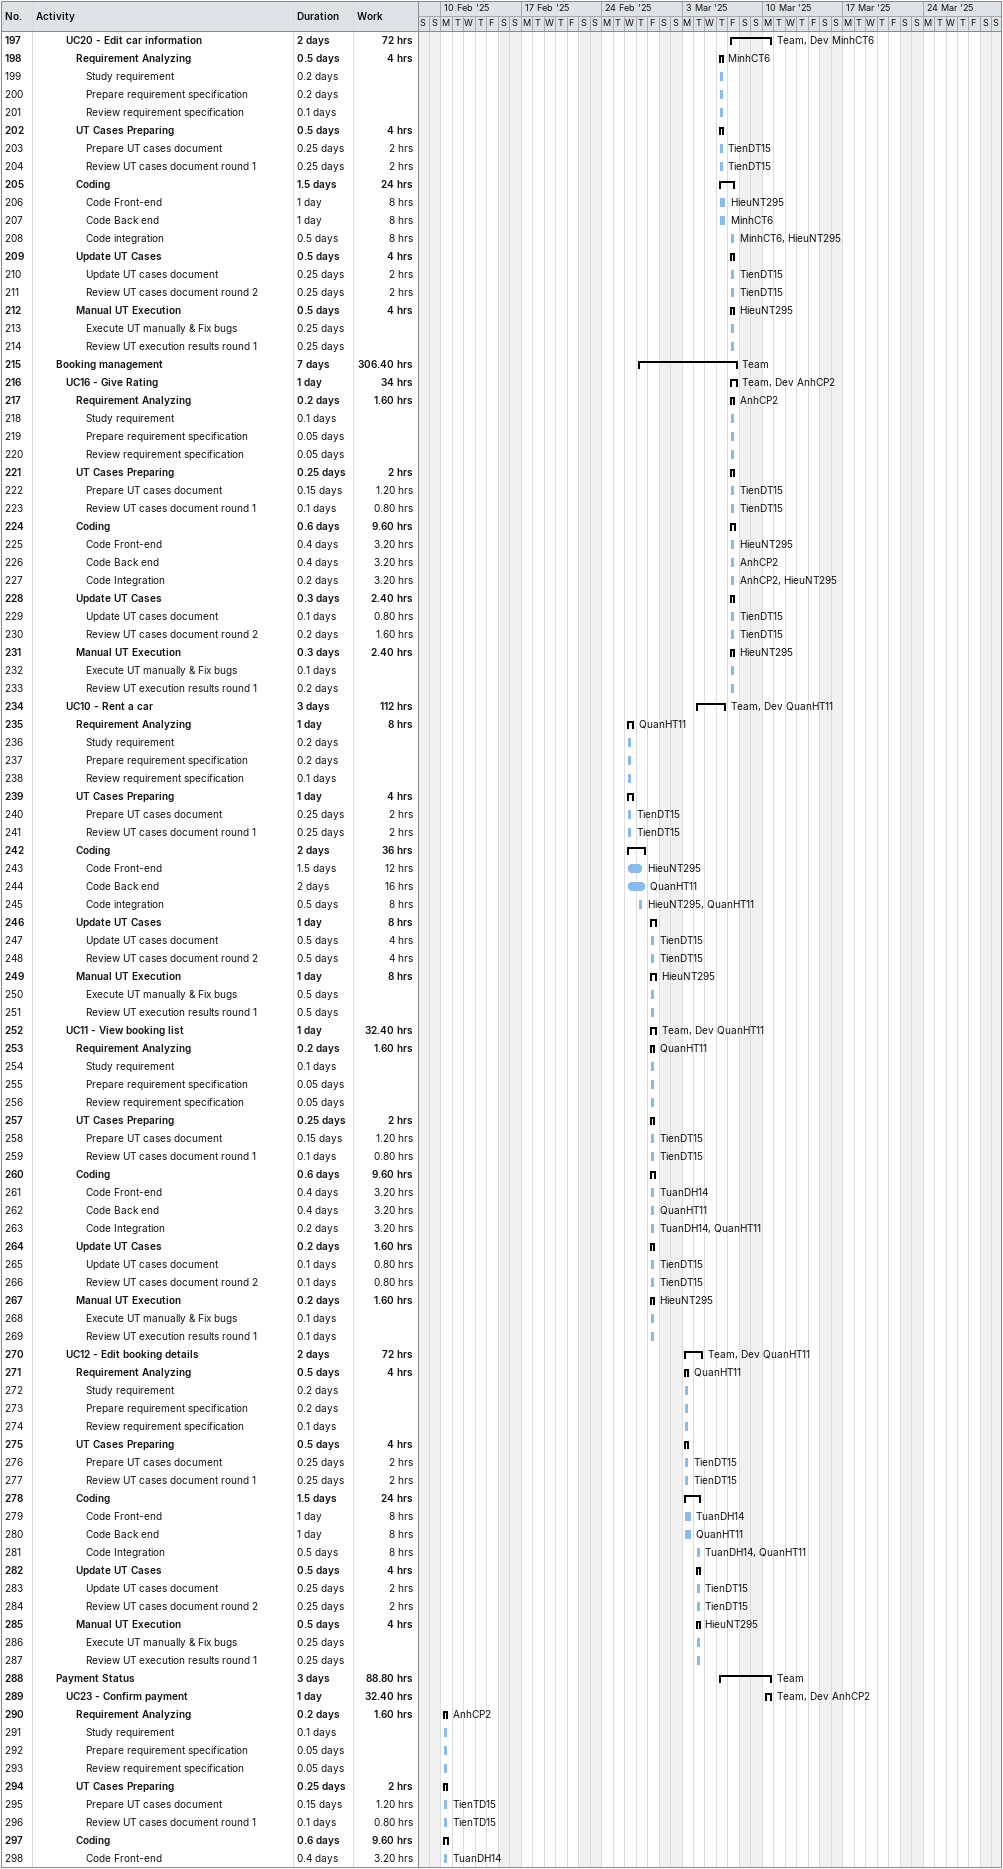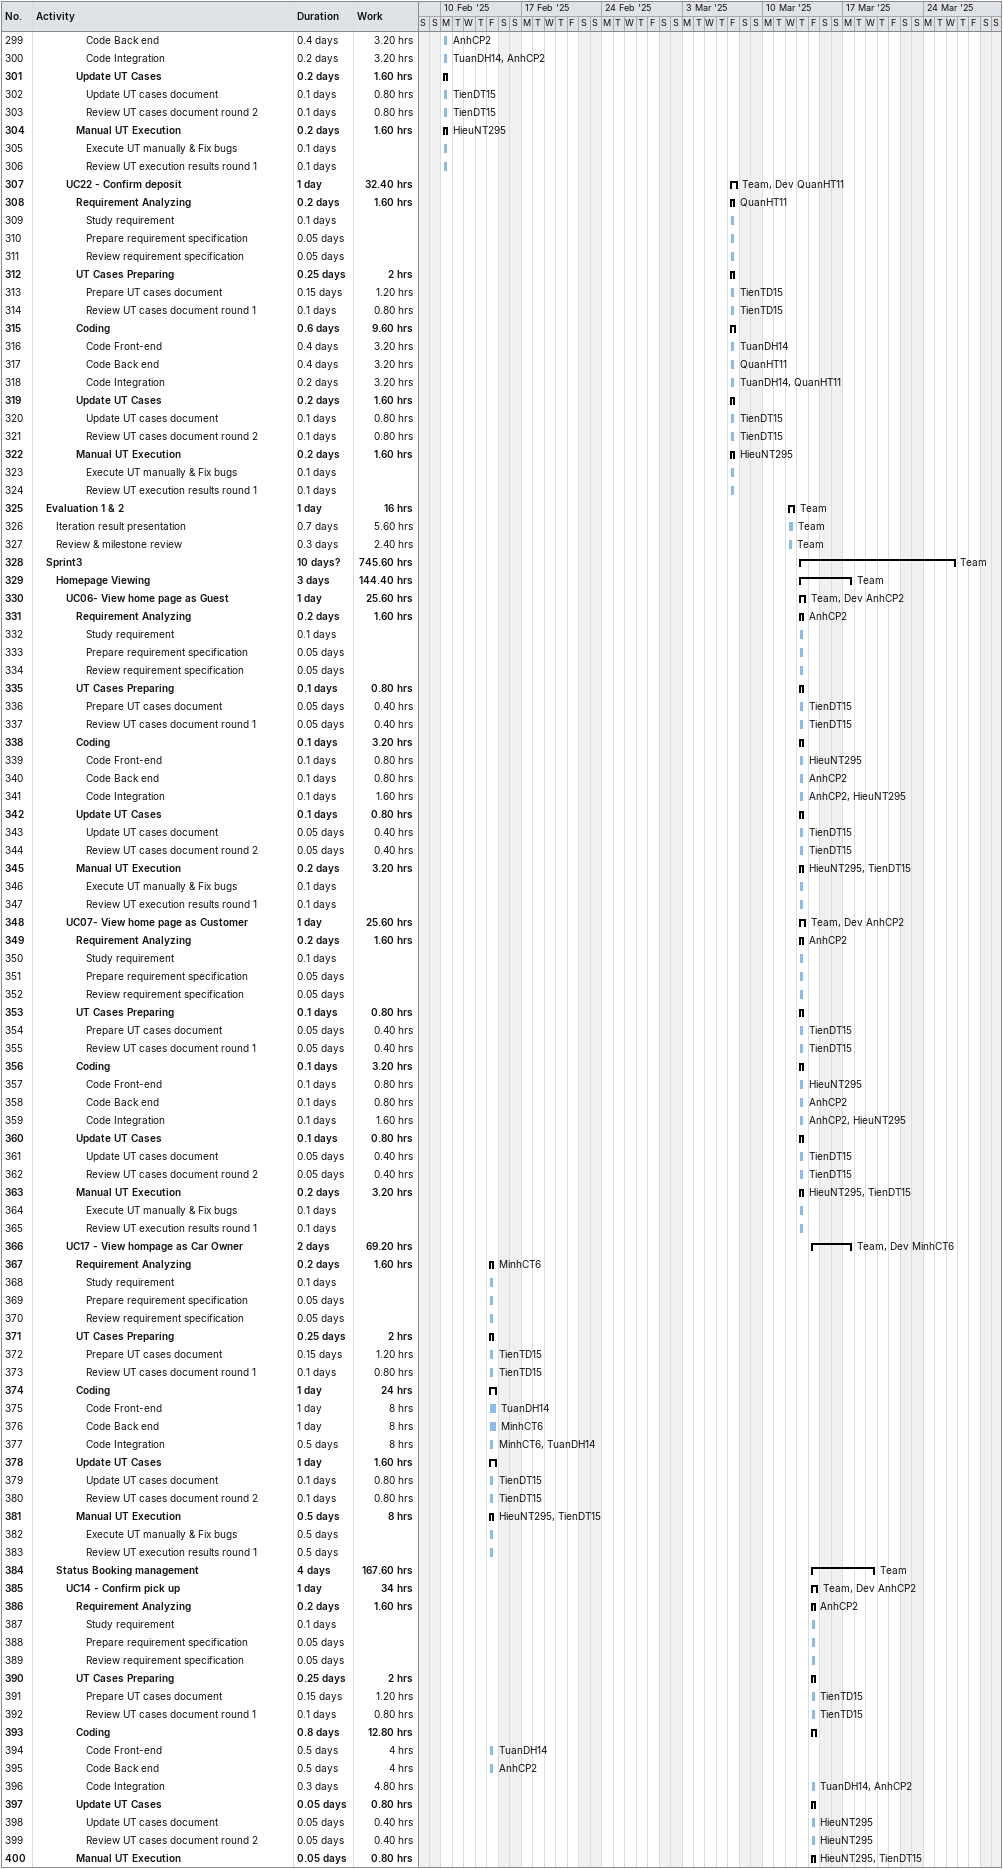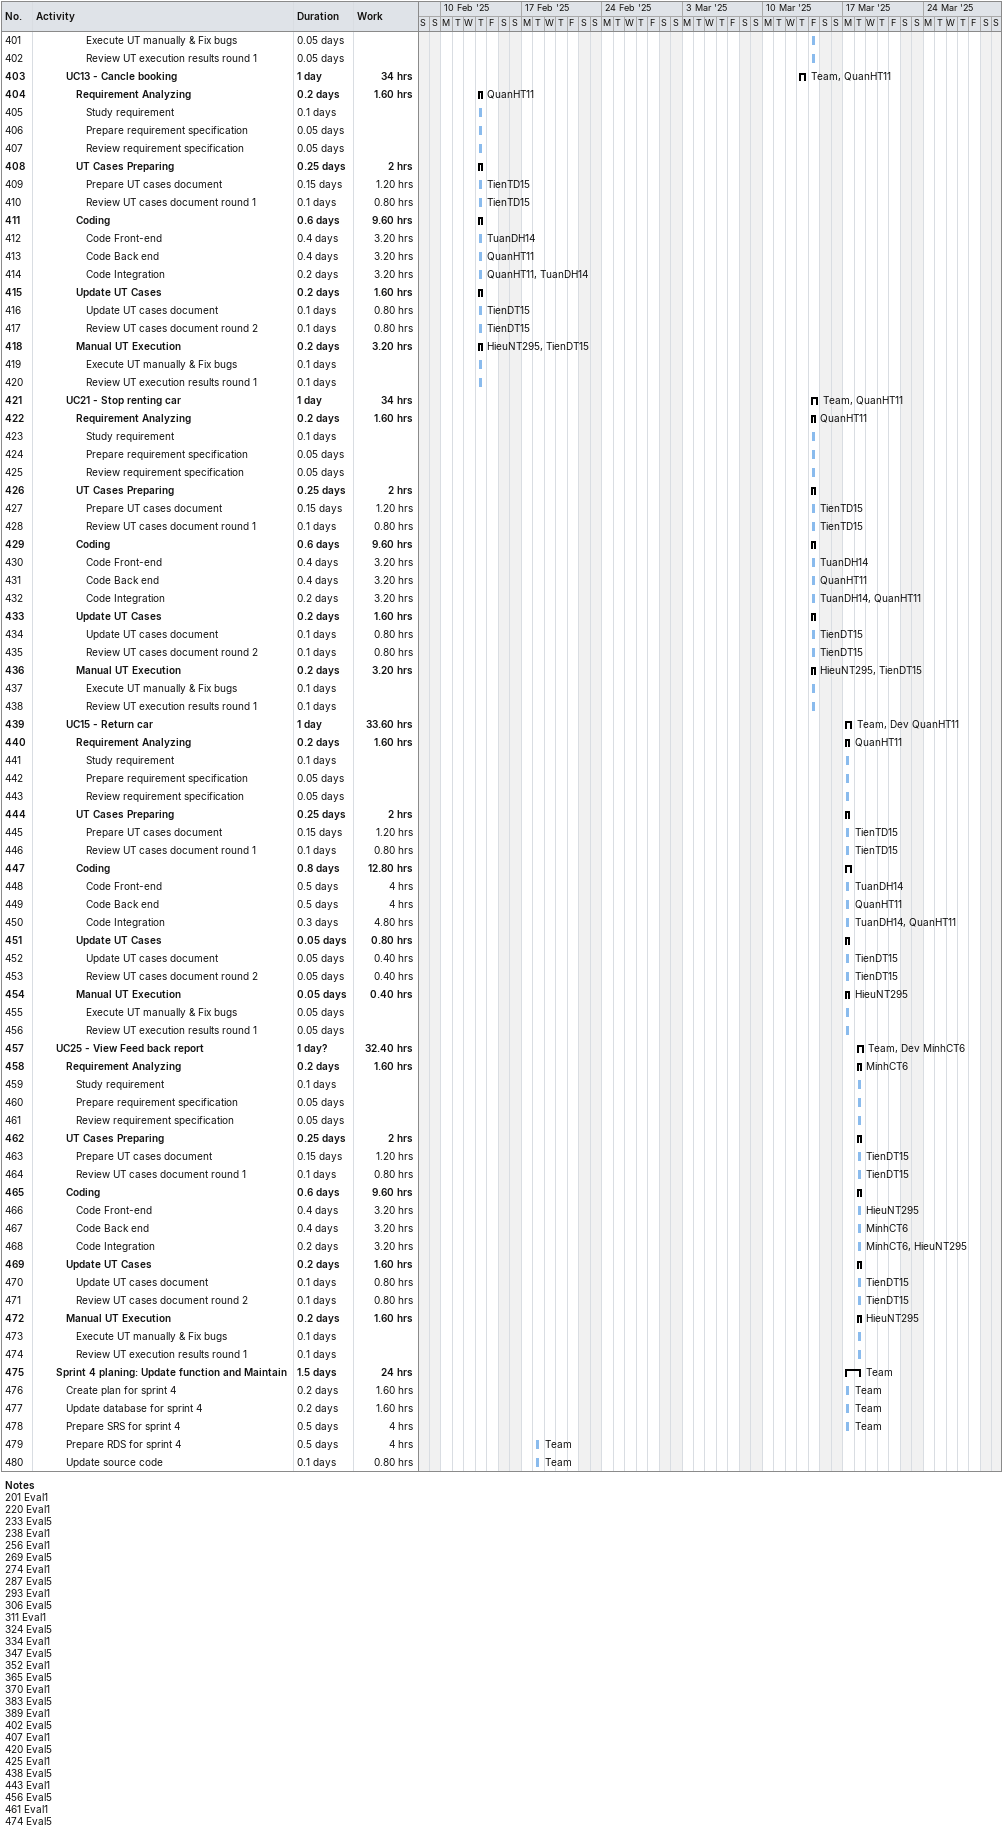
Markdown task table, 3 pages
| ID | Level | Task | Duration | Start | Finish | Resources | Work (h) |
|---|---|---|---|---|---|---|---|
| 197 | 4 | **UC20 - Edit car information** | 2d | 2025-03-07 | 2025-03-10 | Team, Dev MinhCT6 | 72 |
| 198 | 5 | **Requirement Analyzing** | 0.5d | 2025-03-06 | 2025-03-06 | MinhCT6 | 4 |
| 199 | 6 | Study requirement | 0.2d | 2025-03-06 | 2025-03-06 |  |  |
| 200 | 6 | Prepare requirement specification | 0.2d | 2025-03-06 | 2025-03-06 |  |  |
| 201 | 6 | Review requirement specification | 0.1d | 2025-03-06 | 2025-03-06 |  |  |
| 202 | 5 | **UT Cases Preparing** | 0.5d | 2025-03-06 | 2025-03-06 |  | 4 |
| 203 | 6 | Prepare UT cases document | 0.25d | 2025-03-06 | 2025-03-06 | TienDT15 | 2 |
| 204 | 6 | Review UT cases document round 1 | 0.25d | 2025-03-06 | 2025-03-06 | TienDT15 | 2 |
| 205 | 5 | **Coding** | 1.5d | 2025-03-06 | 2025-03-07 |  | 24 |
| 206 | 6 | Code Front-end | 1d | 2025-03-06 | 2025-03-06 | HieuNT295 | 8 |
| 207 | 6 | Code Back end | 1d | 2025-03-06 | 2025-03-06 | MinhCT6 | 8 |
| 208 | 6 | Code integration | 0.5d | 2025-03-07 | 2025-03-07 | MinhCT6, HieuNT295 | 8 |
| 209 | 5 | **Update UT Cases** | 0.5d | 2025-03-07 | 2025-03-07 |  | 4 |
| 210 | 6 | Update UT cases document | 0.25d | 2025-03-07 | 2025-03-07 | TienDT15 | 2 |
| 211 | 6 | Review UT cases document round 2 | 0.25d | 2025-03-07 | 2025-03-07 | TienDT15 | 2 |
| 212 | 5 | **Manual UT Execution** | 0.5d | 2025-03-07 | 2025-03-07 | HieuNT295 | 4 |
| 213 | 6 | Execute UT manually & Fix bugs | 0.25d | 2025-03-07 | 2025-03-07 |  |  |
| 214 | 6 | Review UT execution results round 1 | 0.25d | 2025-03-07 | 2025-03-07 |  |  |
| 215 | 3 | **Booking management** | 7d | 2025-02-27 | 2025-03-07 | Team | 306.40 |
| 216 | 4 | **UC16 - Give Rating** | 1d | 2025-03-07 | 2025-03-07 | Team, Dev AnhCP2 | 34 |
| 217 | 5 | **Requirement Analyzing** | 0.2d | 2025-03-07 | 2025-03-07 | AnhCP2 | 1.60 |
| 218 | 6 | Study requirement | 0.1d | 2025-03-07 | 2025-03-07 |  |  |
| 219 | 6 | Prepare requirement specification | 0.05d | 2025-03-07 | 2025-03-07 |  |  |
| 220 | 6 | Review requirement specification | 0.05d | 2025-03-07 | 2025-03-07 |  |  |
| 221 | 5 | **UT Cases Preparing** | 0.25d | 2025-03-07 | 2025-03-07 |  | 2 |
| 222 | 6 | Prepare UT cases document | 0.15d | 2025-03-07 | 2025-03-07 | TienDT15 | 1.20 |
| 223 | 6 | Review UT cases document round 1 | 0.1d | 2025-03-07 | 2025-03-07 | TienDT15 | 0.80 |
| 224 | 5 | **Coding** | 0.6d | 2025-03-07 | 2025-03-07 |  | 9.60 |
| 225 | 6 | Code Front-end | 0.4d | 2025-03-07 | 2025-03-07 | HieuNT295 | 3.20 |
| 226 | 6 | Code Back end | 0.4d | 2025-03-07 | 2025-03-07 | AnhCP2 | 3.20 |
| 227 | 6 | Code Integration | 0.2d | 2025-03-07 | 2025-03-07 | AnhCP2, HieuNT295 | 3.20 |
| 228 | 5 | **Update UT Cases** | 0.3d | 2025-03-07 | 2025-03-07 |  | 2.40 |
| 229 | 6 | Update UT cases document | 0.1d | 2025-03-07 | 2025-03-07 | TienDT15 | 0.80 |
| 230 | 6 | Review UT cases document round 2 | 0.2d | 2025-03-07 | 2025-03-07 | TienDT15 | 1.60 |
| 231 | 5 | **Manual UT Execution** | 0.3d | 2025-03-07 | 2025-03-07 | HieuNT295 | 2.40 |
| 232 | 6 | Execute UT manually & Fix bugs | 0.1d | 2025-03-07 | 2025-03-07 |  |  |
| 233 | 6 | Review UT execution results round 1 | 0.2d | 2025-03-07 | 2025-03-07 |  |  |
| 234 | 4 | **UC10 - Rent a car** | 3d | 2025-03-04 | 2025-03-06 | Team, Dev QuanHT11 | 112 |
| 235 | 5 | **Requirement Analyzing** | 1d | 2025-02-26 | 2025-02-26 | QuanHT11 | 8 |
| 236 | 6 | Study requirement | 0.2d | 2025-02-26 | 2025-02-26 |  |  |
| 237 | 6 | Prepare requirement specification | 0.2d | 2025-02-26 | 2025-02-26 |  |  |
| 238 | 6 | Review requirement specification | 0.1d | 2025-02-26 | 2025-02-26 |  |  |
| 239 | 5 | **UT Cases Preparing** | 1d | 2025-02-26 | 2025-02-26 |  | 4 |
| 240 | 6 | Prepare UT cases document | 0.25d | 2025-02-26 | 2025-02-26 | TienDT15 | 2 |
| 241 | 6 | Review UT cases document round 1 | 0.25d | 2025-02-26 | 2025-02-26 | TienDT15 | 2 |
| 242 | 5 | **Coding** | 2d | 2025-02-26 | 2025-02-27 |  | 36 |
| 243 | 6 | Code Front-end | 1.5d | 2025-02-26 | 2025-02-27 | HieuNT295 | 12 |
| 244 | 6 | Code Back end | 2d | 2025-02-26 | 2025-02-27 | QuanHT11 | 16 |
| 245 | 6 | Code integration | 0.5d | 2025-02-27 | 2025-02-27 | HieuNT295, QuanHT11 | 8 |
| 246 | 5 | **Update UT Cases** | 1d | 2025-02-28 | 2025-02-28 |  | 8 |
| 247 | 6 | Update UT cases document | 0.5d | 2025-02-28 | 2025-02-28 | TienDT15 | 4 |
| 248 | 6 | Review UT cases document round 2 | 0.5d | 2025-02-28 | 2025-02-28 | TienDT15 | 4 |
| 249 | 5 | **Manual UT Execution** | 1d | 2025-02-28 | 2025-02-28 | HieuNT295 | 8 |
| 250 | 6 | Execute UT manually & Fix bugs | 0.5d | 2025-02-28 | 2025-02-28 |  |  |
| 251 | 6 | Review UT execution results round 1 | 0.5d | 2025-02-28 | 2025-02-28 |  |  |
| 252 | 4 | **UC11 - View booking list** | 1d | 2025-02-28 | 2025-02-28 | Team, Dev QuanHT11 | 32.40 |
| 253 | 5 | **Requirement Analyzing** | 0.2d | 2025-02-28 | 2025-02-28 | QuanHT11 | 1.60 |
| 254 | 6 | Study requirement | 0.1d | 2025-02-28 | 2025-02-28 |  |  |
| 255 | 6 | Prepare requirement specification | 0.05d | 2025-02-28 | 2025-02-28 |  |  |
| 256 | 6 | Review requirement specification | 0.05d | 2025-02-28 | 2025-02-28 |  |  |
| 257 | 5 | **UT Cases Preparing** | 0.25d | 2025-02-28 | 2025-02-28 |  | 2 |
| 258 | 6 | Prepare UT cases document | 0.15d | 2025-02-28 | 2025-02-28 | TienDT15 | 1.20 |
| 259 | 6 | Review UT cases document round 1 | 0.1d | 2025-02-28 | 2025-02-28 | TienDT15 | 0.80 |
| 260 | 5 | **Coding** | 0.6d | 2025-02-28 | 2025-02-28 |  | 9.60 |
| 261 | 6 | Code Front-end | 0.4d | 2025-02-28 | 2025-02-28 | TuanDH14 | 3.20 |
| 262 | 6 | Code Back end | 0.4d | 2025-02-28 | 2025-02-28 | QuanHT11 | 3.20 |
| 263 | 6 | Code Integration | 0.2d | 2025-02-28 | 2025-02-28 | TuanDH14, QuanHT11 | 3.20 |
| 264 | 5 | **Update UT Cases** | 0.2d | 2025-02-28 | 2025-02-28 |  | 1.60 |
| 265 | 6 | Update UT cases document | 0.1d | 2025-02-28 | 2025-02-28 | TienDT15 | 0.80 |
| 266 | 6 | Review UT cases document round 2 | 0.1d | 2025-02-28 | 2025-02-28 | TienDT15 | 0.80 |
| 267 | 5 | **Manual UT Execution** | 0.2d | 2025-02-28 | 2025-02-28 | HieuNT295 | 1.60 |
| 268 | 6 | Execute UT manually & Fix bugs | 0.1d | 2025-02-28 | 2025-02-28 |  |  |
| 269 | 6 | Review UT execution results round 1 | 0.1d | 2025-02-28 | 2025-02-28 |  |  |
| 270 | 4 | **UC12 - Edit booking details** | 2d | 2025-03-03 | 2025-03-04 | Team, Dev QuanHT11 | 72 |
| 271 | 5 | **Requirement Analyzing** | 0.5d | 2025-03-03 | 2025-03-03 | QuanHT11 | 4 |
| 272 | 6 | Study requirement | 0.2d | 2025-03-03 | 2025-03-03 |  |  |
| 273 | 6 | Prepare requirement specification | 0.2d | 2025-03-03 | 2025-03-03 |  |  |
| 274 | 6 | Review requirement specification | 0.1d | 2025-03-03 | 2025-03-03 |  |  |
| 275 | 5 | **UT Cases Preparing** | 0.5d | 2025-03-03 | 2025-03-03 |  | 4 |
| 276 | 6 | Prepare UT cases document | 0.25d | 2025-03-03 | 2025-03-03 | TienDT15 | 2 |
| 277 | 6 | Review UT cases document round 1 | 0.25d | 2025-03-03 | 2025-03-03 | TienDT15 | 2 |
| 278 | 5 | **Coding** | 1.5d | 2025-03-03 | 2025-03-04 |  | 24 |
| 279 | 6 | Code Front-end | 1d | 2025-03-03 | 2025-03-03 | TuanDH14 | 8 |
| 280 | 6 | Code Back end | 1d | 2025-03-03 | 2025-03-03 | QuanHT11 | 8 |
| 281 | 6 | Code Integration | 0.5d | 2025-03-04 | 2025-03-04 | TuanDH14, QuanHT11 | 8 |
| 282 | 5 | **Update UT Cases** | 0.5d | 2025-03-04 | 2025-03-04 |  | 4 |
| 283 | 6 | Update UT cases document | 0.25d | 2025-03-04 | 2025-03-04 | TienDT15 | 2 |
| 284 | 6 | Review UT cases document round 2 | 0.25d | 2025-03-04 | 2025-03-04 | TienDT15 | 2 |
| 285 | 5 | **Manual UT Execution** | 0.5d | 2025-03-04 | 2025-03-04 | HieuNT295 | 4 |
| 286 | 6 | Execute UT manually & Fix bugs | 0.25d | 2025-03-04 | 2025-03-04 |  |  |
| 287 | 6 | Review UT execution results round 1 | 0.25d | 2025-03-04 | 2025-03-04 |  |  |
| 288 | 3 | **Payment Status** | 3d | 2025-03-06 | 2025-03-10 | Team | 88.80 |
| 289 | 4 | **UC23 - Confirm payment** | 1d | 2025-03-10 | 2025-03-10 | Team, Dev AnhCP2 | 32.40 |
| 290 | 5 | **Requirement Analyzing** | 0.2d | 2025-02-10 | 2025-02-10 | AnhCP2 | 1.60 |
| 291 | 6 | Study requirement | 0.1d | 2025-02-10 | 2025-02-10 |  |  |
| 292 | 6 | Prepare requirement specification | 0.05d | 2025-02-10 | 2025-02-10 |  |  |
| 293 | 6 | Review requirement specification | 0.05d | 2025-02-10 | 2025-02-10 |  |  |
| 294 | 5 | **UT Cases Preparing** | 0.25d | 2025-02-10 | 2025-02-10 |  | 2 |
| 295 | 6 | Prepare UT cases document | 0.15d | 2025-02-10 | 2025-02-10 | TienTD15 | 1.20 |
| 296 | 6 | Review UT cases document round 1 | 0.1d | 2025-02-10 | 2025-02-10 | TienTD15 | 0.80 |
| 297 | 5 | **Coding** | 0.6d | 2025-02-10 | 2025-02-10 |  | 9.60 |
| 298 | 6 | Code Front-end | 0.4d | 2025-02-10 | 2025-02-10 | TuanDH14 | 3.20 |
| 299 | 6 | Code Back end | 0.4d | 2025-02-10 | 2025-02-10 | AnhCP2 | 3.20 |
| 300 | 6 | Code Integration | 0.2d | 2025-02-10 | 2025-02-10 | TuanDH14, AnhCP2 | 3.20 |
| 301 | 5 | **Update UT Cases** | 0.2d | 2025-02-10 | 2025-02-10 |  | 1.60 |
| 302 | 6 | Update UT cases document | 0.1d | 2025-02-10 | 2025-02-10 | TienDT15 | 0.80 |
| 303 | 6 | Review UT cases document round 2 | 0.1d | 2025-02-10 | 2025-02-10 | TienDT15 | 0.80 |
| 304 | 5 | **Manual UT Execution** | 0.2d | 2025-02-10 | 2025-02-10 | HieuNT295 | 1.60 |
| 305 | 6 | Execute UT manually & Fix bugs | 0.1d | 2025-02-10 | 2025-02-10 |  |  |
| 306 | 6 | Review UT execution results round 1 | 0.1d | 2025-02-10 | 2025-02-10 |  |  |
| 307 | 4 | **UC22 - Confirm deposit** | 1d | 2025-03-07 | 2025-03-07 | Team, Dev QuanHT11 | 32.40 |
| 308 | 5 | **Requirement Analyzing** | 0.2d | 2025-03-07 | 2025-03-07 | QuanHT11 | 1.60 |
| 309 | 6 | Study requirement | 0.1d | 2025-03-07 | 2025-03-07 |  |  |
| 310 | 6 | Prepare requirement specification | 0.05d | 2025-03-07 | 2025-03-07 |  |  |
| 311 | 6 | Review requirement specification | 0.05d | 2025-03-07 | 2025-03-07 |  |  |
| 312 | 5 | **UT Cases Preparing** | 0.25d | 2025-03-07 | 2025-03-07 |  | 2 |
| 313 | 6 | Prepare UT cases document | 0.15d | 2025-03-07 | 2025-03-07 | TienTD15 | 1.20 |
| 314 | 6 | Review UT cases document round 1 | 0.1d | 2025-03-07 | 2025-03-07 | TienTD15 | 0.80 |
| 315 | 5 | **Coding** | 0.6d | 2025-03-07 | 2025-03-07 |  | 9.60 |
| 316 | 6 | Code Front-end | 0.4d | 2025-03-07 | 2025-03-07 | TuanDH14 | 3.20 |
| 317 | 6 | Code Back end | 0.4d | 2025-03-07 | 2025-03-07 | QuanHT11 | 3.20 |
| 318 | 6 | Code Integration | 0.2d | 2025-03-07 | 2025-03-07 | TuanDH14, QuanHT11 | 3.20 |
| 319 | 5 | **Update UT Cases** | 0.2d | 2025-03-07 | 2025-03-07 |  | 1.60 |
| 320 | 6 | Update UT cases document | 0.1d | 2025-03-07 | 2025-03-07 | TienDT15 | 0.80 |
| 321 | 6 | Review UT cases document round 2 | 0.1d | 2025-03-07 | 2025-03-07 | TienDT15 | 0.80 |
| 322 | 5 | **Manual UT Execution** | 0.2d | 2025-03-07 | 2025-03-07 | HieuNT295 | 1.60 |
| 323 | 6 | Execute UT manually & Fix bugs | 0.1d | 2025-03-07 | 2025-03-07 |  |  |
| 324 | 6 | Review UT execution results round 1 | 0.1d | 2025-03-07 | 2025-03-07 |  |  |
| 325 | 2 | **Evaluation 1 & 2** | 1d | 2025-03-12 | 2025-03-12 | Team | 16 |
| 326 | 3 | Iteration result presentation | 0.7d | 2025-03-12 | 2025-03-12 | Team | 5.60 |
| 327 | 3 | Review & milestone review | 0.3d | 2025-03-12 | 2025-03-12 | Team | 2.40 |
| 328 | 2 | **Sprint3** | 10d? | 2025-03-13 | 2025-03-26 | Team | 745.60 |
| 329 | 3 | **Homepage Viewing** | 3d | 2025-03-13 | 2025-03-17 | Team | 144.40 |
| 330 | 4 | **UC06- View home page as Guest** | 1d | 2025-03-13 | 2025-03-13 | Team, Dev AnhCP2 | 25.60 |
| 331 | 5 | **Requirement Analyzing** | 0.2d | 2025-03-13 | 2025-03-13 | AnhCP2 | 1.60 |
| 332 | 6 | Study requirement | 0.1d | 2025-03-13 | 2025-03-13 |  |  |
| 333 | 6 | Prepare requirement specification | 0.05d | 2025-03-13 | 2025-03-13 |  |  |
| 334 | 6 | Review requirement specification | 0.05d | 2025-03-13 | 2025-03-13 |  |  |
| 335 | 5 | **UT Cases Preparing** | 0.1d | 2025-03-13 | 2025-03-13 |  | 0.80 |
| 336 | 6 | Prepare UT cases document | 0.05d | 2025-03-13 | 2025-03-13 | TienDT15 | 0.40 |
| 337 | 6 | Review UT cases document round 1 | 0.05d | 2025-03-13 | 2025-03-13 | TienDT15 | 0.40 |
| 338 | 5 | **Coding** | 0.1d | 2025-03-13 | 2025-03-13 |  | 3.20 |
| 339 | 6 | Code Front-end | 0.1d | 2025-03-13 | 2025-03-13 | HieuNT295 | 0.80 |
| 340 | 6 | Code Back end | 0.1d | 2025-03-13 | 2025-03-13 | AnhCP2 | 0.80 |
| 341 | 6 | Code Integration | 0.1d | 2025-03-13 | 2025-03-13 | AnhCP2, HieuNT295 | 1.60 |
| 342 | 5 | **Update UT Cases** | 0.1d | 2025-03-13 | 2025-03-13 |  | 0.80 |
| 343 | 6 | Update UT cases document | 0.05d | 2025-03-13 | 2025-03-13 | TienDT15 | 0.40 |
| 344 | 6 | Review UT cases document round 2 | 0.05d | 2025-03-13 | 2025-03-13 | TienDT15 | 0.40 |
| 345 | 5 | **Manual UT Execution** | 0.2d | 2025-03-13 | 2025-03-13 | HieuNT295, TienDT15 | 3.20 |
| 346 | 6 | Execute UT manually & Fix bugs | 0.1d | 2025-03-13 | 2025-03-13 |  |  |
| 347 | 6 | Review UT execution results round 1 | 0.1d | 2025-03-13 | 2025-03-13 |  |  |
| 348 | 4 | **UC07- View home page as Customer** | 1d | 2025-03-13 | 2025-03-13 | Team, Dev AnhCP2 | 25.60 |
| 349 | 5 | **Requirement Analyzing** | 0.2d | 2025-03-13 | 2025-03-13 | AnhCP2 | 1.60 |
| 350 | 6 | Study requirement | 0.1d | 2025-03-13 | 2025-03-13 |  |  |
| 351 | 6 | Prepare requirement specification | 0.05d | 2025-03-13 | 2025-03-13 |  |  |
| 352 | 6 | Review requirement specification | 0.05d | 2025-03-13 | 2025-03-13 |  |  |
| 353 | 5 | **UT Cases Preparing** | 0.1d | 2025-03-13 | 2025-03-13 |  | 0.80 |
| 354 | 6 | Prepare UT cases document | 0.05d | 2025-03-13 | 2025-03-13 | TienDT15 | 0.40 |
| 355 | 6 | Review UT cases document round 1 | 0.05d | 2025-03-13 | 2025-03-13 | TienDT15 | 0.40 |
| 356 | 5 | **Coding** | 0.1d | 2025-03-13 | 2025-03-13 |  | 3.20 |
| 357 | 6 | Code Front-end | 0.1d | 2025-03-13 | 2025-03-13 | HieuNT295 | 0.80 |
| 358 | 6 | Code Back end | 0.1d | 2025-03-13 | 2025-03-13 | AnhCP2 | 0.80 |
| 359 | 6 | Code Integration | 0.1d | 2025-03-13 | 2025-03-13 | AnhCP2, HieuNT295 | 1.60 |
| 360 | 5 | **Update UT Cases** | 0.1d | 2025-03-13 | 2025-03-13 |  | 0.80 |
| 361 | 6 | Update UT cases document | 0.05d | 2025-03-13 | 2025-03-13 | TienDT15 | 0.40 |
| 362 | 6 | Review UT cases document round 2 | 0.05d | 2025-03-13 | 2025-03-13 | TienDT15 | 0.40 |
| 363 | 5 | **Manual UT Execution** | 0.2d | 2025-03-13 | 2025-03-13 | HieuNT295, TienDT15 | 3.20 |
| 364 | 6 | Execute UT manually & Fix bugs | 0.1d | 2025-03-13 | 2025-03-13 |  |  |
| 365 | 6 | Review UT execution results round 1 | 0.1d | 2025-03-13 | 2025-03-13 |  |  |
| 366 | 4 | **UC17 - View hompage as Car Owner** | 2d | 2025-03-14 | 2025-03-17 | Team, Dev MinhCT6 | 69.20 |
| 367 | 5 | **Requirement Analyzing** | 0.2d | 2025-02-14 | 2025-02-14 | MinhCT6 | 1.60 |
| 368 | 6 | Study requirement | 0.1d | 2025-02-14 | 2025-02-14 |  |  |
| 369 | 6 | Prepare requirement specification | 0.05d | 2025-02-14 | 2025-02-14 |  |  |
| 370 | 6 | Review requirement specification | 0.05d | 2025-02-14 | 2025-02-14 |  |  |
| 371 | 5 | **UT Cases Preparing** | 0.25d | 2025-02-14 | 2025-02-14 |  | 2 |
| 372 | 6 | Prepare UT cases document | 0.15d | 2025-02-14 | 2025-02-14 | TienTD15 | 1.20 |
| 373 | 6 | Review UT cases document round 1 | 0.1d | 2025-02-14 | 2025-02-14 | TienTD15 | 0.80 |
| 374 | 5 | **Coding** | 1d | 2025-02-14 | 2025-02-14 |  | 24 |
| 375 | 6 | Code Front-end | 1d | 2025-02-14 | 2025-02-14 | TuanDH14 | 8 |
| 376 | 6 | Code Back end | 1d | 2025-02-14 | 2025-02-14 | MinhCT6 | 8 |
| 377 | 6 | Code Integration | 0.5d | 2025-02-14 | 2025-02-14 | MinhCT6, TuanDH14 | 8 |
| 378 | 5 | **Update UT Cases** | 1d | 2025-02-14 | 2025-02-14 |  | 1.60 |
| 379 | 6 | Update UT cases document | 0.1d | 2025-02-14 | 2025-02-14 | TienDT15 | 0.80 |
| 380 | 6 | Review UT cases document round 2 | 0.1d | 2025-02-14 | 2025-02-14 | TienDT15 | 0.80 |
| 381 | 5 | **Manual UT Execution** | 0.5d | 2025-02-14 | 2025-02-14 | HieuNT295, TienDT15 | 8 |
| 382 | 6 | Execute UT manually & Fix bugs | 0.5d | 2025-02-14 | 2025-02-14 |  |  |
| 383 | 6 | Review UT execution results round 1 | 0.5d | 2025-02-14 | 2025-02-14 |  |  |
| 384 | 3 | **Status Booking management** | 4d | 2025-03-14 | 2025-03-19 | Team | 167.60 |
| 385 | 4 | **UC14 - Confirm pick up** | 1d | 2025-03-14 | 2025-03-14 | Team, Dev AnhCP2 | 34 |
| 386 | 5 | **Requirement Analyzing** | 0.2d | 2025-03-14 | 2025-03-14 | AnhCP2 | 1.60 |
| 387 | 6 | Study requirement | 0.1d | 2025-03-14 | 2025-03-14 |  |  |
| 388 | 6 | Prepare requirement specification | 0.05d | 2025-03-14 | 2025-03-14 |  |  |
| 389 | 6 | Review requirement specification | 0.05d | 2025-03-14 | 2025-03-14 |  |  |
| 390 | 5 | **UT Cases Preparing** | 0.25d | 2025-03-14 | 2025-03-14 |  | 2 |
| 391 | 6 | Prepare UT cases document | 0.15d | 2025-03-14 | 2025-03-14 | TienTD15 | 1.20 |
| 392 | 6 | Review UT cases document round 1 | 0.1d | 2025-03-14 | 2025-03-14 | TienTD15 | 0.80 |
| 393 | 5 | **Coding** | 0.8d | 2025-03-14 | 2025-03-14 |  | 12.80 |
| 394 | 6 | Code Front-end | 0.5d | 2025-02-14 | 2025-02-14 | TuanDH14 | 4 |
| 395 | 6 | Code Back end | 0.5d | 2025-02-14 | 2025-02-14 | AnhCP2 | 4 |
| 396 | 6 | Code Integration | 0.3d | 2025-03-14 | 2025-03-14 | TuanDH14, AnhCP2 | 4.80 |
| 397 | 5 | **Update UT Cases** | 0.05d | 2025-03-14 | 2025-03-14 |  | 0.80 |
| 398 | 6 | Update UT cases document | 0.05d | 2025-03-14 | 2025-03-14 | HieuNT295 | 0.40 |
| 399 | 6 | Review UT cases document round 2 | 0.05d | 2025-03-14 | 2025-03-14 | HieuNT295 | 0.40 |
| 400 | 5 | **Manual UT Execution** | 0.05d | 2025-03-14 | 2025-03-14 | HieuNT295, TienDT15 | 0.80 |
| 401 | 6 | Execute UT manually & Fix bugs | 0.05d | 2025-03-14 | 2025-03-14 |  |  |
| 402 | 6 | Review UT execution results round 1 | 0.05d | 2025-03-14 | 2025-03-14 |  |  |
| 403 | 4 | **UC13 - Cancle booking** | 1d | 2025-03-13 | 2025-03-13 | Team, QuanHT11 | 34 |
| 404 | 5 | **Requirement Analyzing** | 0.2d | 2025-02-13 | 2025-02-13 | QuanHT11 | 1.60 |
| 405 | 6 | Study requirement | 0.1d | 2025-02-13 | 2025-02-13 |  |  |
| 406 | 6 | Prepare requirement specification | 0.05d | 2025-02-13 | 2025-02-13 |  |  |
| 407 | 6 | Review requirement specification | 0.05d | 2025-02-13 | 2025-02-13 |  |  |
| 408 | 5 | **UT Cases Preparing** | 0.25d | 2025-02-13 | 2025-02-13 |  | 2 |
| 409 | 6 | Prepare UT cases document | 0.15d | 2025-02-13 | 2025-02-13 | TienTD15 | 1.20 |
| 410 | 6 | Review UT cases document round 1 | 0.1d | 2025-02-13 | 2025-02-13 | TienTD15 | 0.80 |
| 411 | 5 | **Coding** | 0.6d | 2025-02-13 | 2025-02-13 |  | 9.60 |
| 412 | 6 | Code Front-end | 0.4d | 2025-02-13 | 2025-02-13 | TuanDH14 | 3.20 |
| 413 | 6 | Code Back end | 0.4d | 2025-02-13 | 2025-02-13 | QuanHT11 | 3.20 |
| 414 | 6 | Code Integration | 0.2d | 2025-02-13 | 2025-02-13 | QuanHT11, TuanDH14 | 3.20 |
| 415 | 5 | **Update UT Cases** | 0.2d | 2025-02-13 | 2025-02-13 |  | 1.60 |
| 416 | 6 | Update UT cases document | 0.1d | 2025-02-13 | 2025-02-13 | TienDT15 | 0.80 |
| 417 | 6 | Review UT cases document round 2 | 0.1d | 2025-02-13 | 2025-02-13 | TienDT15 | 0.80 |
| 418 | 5 | **Manual UT Execution** | 0.2d | 2025-02-13 | 2025-02-13 | HieuNT295, TienDT15 | 3.20 |
| 419 | 6 | Execute UT manually & Fix bugs | 0.1d | 2025-02-13 | 2025-02-13 |  |  |
| 420 | 6 | Review UT execution results round 1 | 0.1d | 2025-02-13 | 2025-02-13 |  |  |
| 421 | 4 | **UC21 - Stop renting car** | 1d | 2025-03-14 | 2025-03-14 | Team, QuanHT11 | 34 |
| 422 | 5 | **Requirement Analyzing** | 0.2d | 2025-03-14 | 2025-03-14 | QuanHT11 | 1.60 |
| 423 | 6 | Study requirement | 0.1d | 2025-03-14 | 2025-03-14 |  |  |
| 424 | 6 | Prepare requirement specification | 0.05d | 2025-03-14 | 2025-03-14 |  |  |
| 425 | 6 | Review requirement specification | 0.05d | 2025-03-14 | 2025-03-14 |  |  |
| 426 | 5 | **UT Cases Preparing** | 0.25d | 2025-03-14 | 2025-03-14 |  | 2 |
| 427 | 6 | Prepare UT cases document | 0.15d | 2025-03-14 | 2025-03-14 | TienTD15 | 1.20 |
| 428 | 6 | Review UT cases document round 1 | 0.1d | 2025-03-14 | 2025-03-14 | TienTD15 | 0.80 |
| 429 | 5 | **Coding** | 0.6d | 2025-03-14 | 2025-03-14 |  | 9.60 |
| 430 | 6 | Code Front-end | 0.4d | 2025-03-14 | 2025-03-14 | TuanDH14 | 3.20 |
| 431 | 6 | Code Back end | 0.4d | 2025-03-14 | 2025-03-14 | QuanHT11 | 3.20 |
| 432 | 6 | Code Integration | 0.2d | 2025-03-14 | 2025-03-14 | TuanDH14, QuanHT11 | 3.20 |
| 433 | 5 | **Update UT Cases** | 0.2d | 2025-03-14 | 2025-03-14 |  | 1.60 |
| 434 | 6 | Update UT cases document | 0.1d | 2025-03-14 | 2025-03-14 | TienDT15 | 0.80 |
| 435 | 6 | Review UT cases document round 2 | 0.1d | 2025-03-14 | 2025-03-14 | TienDT15 | 0.80 |
| 436 | 5 | **Manual UT Execution** | 0.2d | 2025-03-14 | 2025-03-14 | HieuNT295, TienDT15 | 3.20 |
| 437 | 6 | Execute UT manually & Fix bugs | 0.1d | 2025-03-14 | 2025-03-14 |  |  |
| 438 | 6 | Review UT execution results round 1 | 0.1d | 2025-03-14 | 2025-03-14 |  |  |
| 439 | 4 | **UC15 - Return car** | 1d | 2025-03-17 | 2025-03-17 | Team, Dev QuanHT11 | 33.60 |
| 440 | 5 | **Requirement Analyzing** | 0.2d | 2025-03-17 | 2025-03-17 | QuanHT11 | 1.60 |
| 441 | 6 | Study requirement | 0.1d | 2025-03-17 | 2025-03-17 |  |  |
| 442 | 6 | Prepare requirement specification | 0.05d | 2025-03-17 | 2025-03-17 |  |  |
| 443 | 6 | Review requirement specification | 0.05d | 2025-03-17 | 2025-03-17 |  |  |
| 444 | 5 | **UT Cases Preparing** | 0.25d | 2025-03-17 | 2025-03-17 |  | 2 |
| 445 | 6 | Prepare UT cases document | 0.15d | 2025-03-17 | 2025-03-17 | TienTD15 | 1.20 |
| 446 | 6 | Review UT cases document round 1 | 0.1d | 2025-03-17 | 2025-03-17 | TienTD15 | 0.80 |
| 447 | 5 | **Coding** | 0.8d | 2025-03-17 | 2025-03-17 |  | 12.80 |
| 448 | 6 | Code Front-end | 0.5d | 2025-03-17 | 2025-03-17 | TuanDH14 | 4 |
| 449 | 6 | Code Back end | 0.5d | 2025-03-17 | 2025-03-17 | QuanHT11 | 4 |
| 450 | 6 | Code Integration | 0.3d | 2025-03-17 | 2025-03-17 | TuanDH14, QuanHT11 | 4.80 |
| 451 | 5 | **Update UT Cases** | 0.05d | 2025-03-17 | 2025-03-17 |  | 0.80 |
| 452 | 6 | Update UT cases document | 0.05d | 2025-03-17 | 2025-03-17 | TienDT15 | 0.40 |
| 453 | 6 | Review UT cases document round 2 | 0.05d | 2025-03-17 | 2025-03-17 | TienDT15 | 0.40 |
| 454 | 5 | **Manual UT Execution** | 0.05d | 2025-03-17 | 2025-03-17 | HieuNT295 | 0.40 |
| 455 | 6 | Execute UT manually & Fix bugs | 0.05d | 2025-03-17 | 2025-03-17 |  |  |
| 456 | 6 | Review UT execution results round 1 | 0.05d | 2025-03-17 | 2025-03-17 |  |  |
| 457 | 3 | **UC25 - View Feed back report** | 1d? | 2025-03-18 | 2025-03-18 | Team, Dev MinhCT6 | 32.40 |
| 458 | 4 | **Requirement Analyzing** | 0.2d | 2025-03-18 | 2025-03-18 | MinhCT6 | 1.60 |
| 459 | 5 | Study requirement | 0.1d | 2025-03-18 | 2025-03-18 |  |  |
| 460 | 5 | Prepare requirement specification | 0.05d | 2025-03-18 | 2025-03-18 |  |  |
| 461 | 5 | Review requirement specification | 0.05d | 2025-03-18 | 2025-03-18 |  |  |
| 462 | 4 | **UT Cases Preparing** | 0.25d | 2025-03-18 | 2025-03-18 |  | 2 |
| 463 | 5 | Prepare UT cases document | 0.15d | 2025-03-18 | 2025-03-18 | TienDT15 | 1.20 |
| 464 | 5 | Review UT cases document round 1 | 0.1d | 2025-03-18 | 2025-03-18 | TienDT15 | 0.80 |
| 465 | 4 | **Coding** | 0.6d | 2025-03-18 | 2025-03-18 |  | 9.60 |
| 466 | 5 | Code Front-end | 0.4d | 2025-03-18 | 2025-03-18 | HieuNT295 | 3.20 |
| 467 | 5 | Code Back end | 0.4d | 2025-03-18 | 2025-03-18 | MinhCT6 | 3.20 |
| 468 | 5 | Code Integration | 0.2d | 2025-03-18 | 2025-03-18 | MinhCT6, HieuNT295 | 3.20 |
| 469 | 4 | **Update UT Cases** | 0.2d | 2025-03-18 | 2025-03-18 |  | 1.60 |
| 470 | 5 | Update UT cases document | 0.1d | 2025-03-18 | 2025-03-18 | TienDT15 | 0.80 |
| 471 | 5 | Review UT cases document round 2 | 0.1d | 2025-03-18 | 2025-03-18 | TienDT15 | 0.80 |
| 472 | 4 | **Manual UT Execution** | 0.2d | 2025-03-18 | 2025-03-18 | HieuNT295 | 1.60 |
| 473 | 5 | Execute UT manually & Fix bugs | 0.1d | 2025-03-18 | 2025-03-18 |  |  |
| 474 | 5 | Review UT execution results round 1 | 0.1d | 2025-03-18 | 2025-03-18 |  |  |
| 475 | 3 | **Sprint 4 planing: Update function and Maintain** | 1.5d | 2025-03-17 | 2025-03-18 | Team | 24 |
| 476 | 4 | Create plan for sprint 4 | 0.2d | 2025-03-17 | 2025-03-17 | Team | 1.60 |
| 477 | 4 | Update database for sprint 4 | 0.2d | 2025-03-17 | 2025-03-17 | Team | 1.60 |
| 478 | 4 | Prepare SRS for sprint 4 | 0.5d | 2025-03-17 | 2025-03-17 | Team | 4 |
| 479 | 4 | Prepare RDS for sprint 4 | 0.5d | 2025-02-18 | 2025-02-18 | Team | 4 |
| 480 | 4 | Update source code | 0.1d | 2025-02-18 | 2025-02-18 | Team | 0.80 |

Notes
- 201: Eval1
- 220: Eval1
- 233: Eval5
- 238: Eval1
- 256: Eval1
- 269: Eval5
- 274: Eval1
- 287: Eval5
- 293: Eval1
- 306: Eval5
- 311: Eval1
- 324: Eval5
- 334: Eval1
- 347: Eval5
- 352: Eval1
- 365: Eval5
- 370: Eval1
- 383: Eval5
- 389: Eval1
- 402: Eval5
- 407: Eval1
- 420: Eval5
- 425: Eval1
- 438: Eval5
- 443: Eval1
- 456: Eval5
- 461: Eval1
- 474: Eval5
